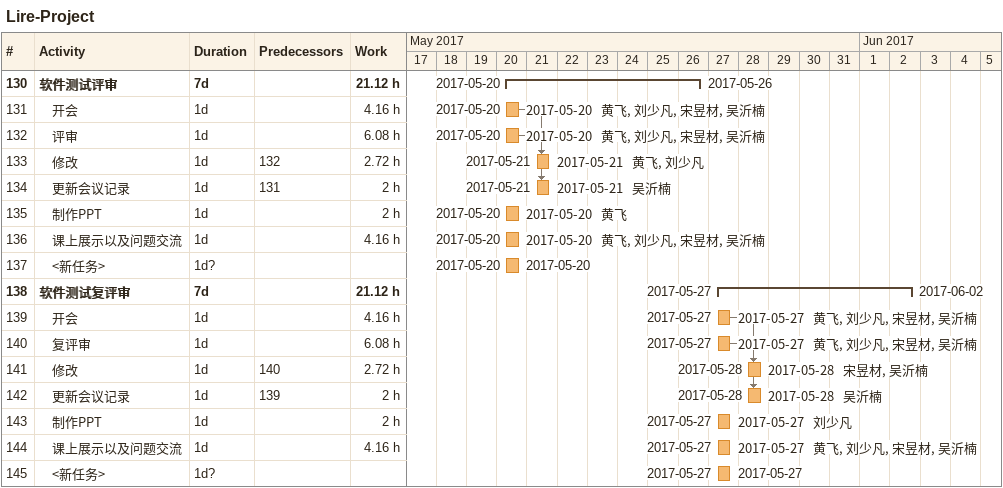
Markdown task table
Lire-Project

| ID | Level | Task | Duration | Start | Finish | Predecessors | Resources | Work (h) |
|---|---|---|---|---|---|---|---|---|
| 130 | 1 | **软件测试评审** | 7d | 2017-05-20 | 2017-05-26 |  |  | 21.12 |
| 131 | 2 | 开会 | 1d | 2017-05-20 | 2017-05-20 |  | 黄飞, 刘少凡, 宋昱材, 吴沂楠 | 4.16 |
| 132 | 2 | 评审 | 1d | 2017-05-20 | 2017-05-20 |  | 黄飞, 刘少凡, 宋昱材, 吴沂楠 | 6.08 |
| 133 | 2 | 修改 | 1d | 2017-05-21 | 2017-05-21 | 132 | 黄飞, 刘少凡 | 2.72 |
| 134 | 2 | 更新会议记录 | 1d | 2017-05-21 | 2017-05-21 | 131 | 吴沂楠 | 2 |
| 135 | 2 | 制作PPT | 1d | 2017-05-20 | 2017-05-20 |  | 黄飞 | 2 |
| 136 | 2 | 课上展示以及问题交流 | 1d | 2017-05-20 | 2017-05-20 |  | 黄飞, 刘少凡, 宋昱材, 吴沂楠 | 4.16 |
| 137 | 2 | <新任务> | 1d? | 2017-05-20 | 2017-05-20 |  |  |  |
| 138 | 1 | **软件测试复评审** | 7d | 2017-05-27 | 2017-06-02 |  |  | 21.12 |
| 139 | 2 | 开会 | 1d | 2017-05-27 | 2017-05-27 |  | 黄飞, 刘少凡, 宋昱材, 吴沂楠 | 4.16 |
| 140 | 2 | 复评审 | 1d | 2017-05-27 | 2017-05-27 |  | 黄飞, 刘少凡, 宋昱材, 吴沂楠 | 6.08 |
| 141 | 2 | 修改 | 1d | 2017-05-28 | 2017-05-28 | 140 | 宋昱材, 吴沂楠 | 2.72 |
| 142 | 2 | 更新会议记录 | 1d | 2017-05-28 | 2017-05-28 | 139 | 吴沂楠 | 2 |
| 143 | 2 | 制作PPT | 1d | 2017-05-27 | 2017-05-27 |  | 刘少凡 | 2 |
| 144 | 2 | 课上展示以及问题交流 | 1d | 2017-05-27 | 2017-05-27 |  | 黄飞, 刘少凡, 宋昱材, 吴沂楠 | 4.16 |
| 145 | 2 | <新任务> | 1d? | 2017-05-27 | 2017-05-27 |  |  |  |
